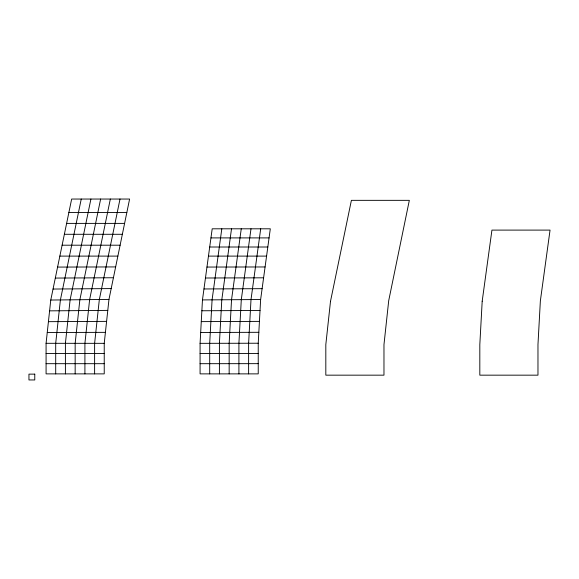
<?xml version="1.0" encoding="UTF-8"?>
<svg xmlns="http://www.w3.org/2000/svg" width="579" height="579" viewBox="0 0 579 579"><rect width="100%" height="100%" fill="white"/><g stroke="black" fill="none" stroke-linecap="round" stroke-linejoin="round"><path stroke-width="0.87" d="M84.91 373.875L84.91 343.333L89.622 299.618L110.343 199.046M94.616 373.875L94.616 343.333L99.342 299.509L120.012 199.046M229.161 373.875L229.161 343.282L231.542 299.719L241.255 228.806M238.91 373.875L238.91 343.267L241.298 299.654L250.996 228.806M248.615 373.875L248.615 343.246L251.004 299.589L260.702 228.806M200.081 343.34L202.462 299.915L212.196 228.806L270.313 228.806L260.63 299.531L258.234 343.231L258.234 373.875L200.081 373.875L200.081 343.34L258.234 343.231M46.081 343.311L50.764 300.038L71.658 199.046L129.602 199.046L108.968 299.408L104.234 343.34L104.234 373.875L46.081 373.875L46.081 343.311L104.234 343.34M221.815 228.806L212.08 299.85L209.699 343.318L209.699 373.875M231.513 228.806L221.793 299.784L219.412 343.304L219.412 373.875M81.248 199.046L60.397 299.929L55.7 343.318L55.7 373.875M90.917 199.046L70.11 299.828L65.405 343.318L65.405 373.875M100.63 199.046L79.866 299.719L75.161 343.325L75.161 373.875M50.764 300.038L108.968 299.408M53.036 289.051L111.19 288.581M49.591 310.858L107.788 310.387M202.462 299.915L260.63 299.531M55.309 278.072L113.419 277.754M203.96 288.964L262.121 288.675M201.861 310.771L260.036 310.453M48.426 321.671L106.601 321.374M57.582 267.085L115.641 266.926M205.458 278.007L263.604 277.819M201.268 321.627L259.435 321.381M200.674 332.484L258.835 332.303M206.956 267.057L265.088 266.962M47.254 332.491L105.421 332.353M200.081 353.516L258.234 353.443M68.879 212.486L126.837 212.486M66.621 223.393L124.594 223.393M64.37 234.292L122.35 234.292M210.951 237.904L269.069 237.904M62.112 245.199L120.114 245.199M209.707 247.009L267.824 247.009M59.854 256.106L117.87 256.106M208.462 256.106L266.579 256.106M46.081 353.501L104.234 353.516M46.081 363.684L104.234 363.692M200.081 363.692L258.234 363.655M482.191 301.21L479.817 344.635L479.817 375.163L537.971 375.163L537.971 344.519L540.366 300.819L550.05 230.102L491.933 230.102L482.191 301.21M330.5 301.333L325.818 344.606L325.818 375.163L383.971 375.163L383.971 344.635L388.704 300.704L409.331 200.341L351.395 200.341L330.5 301.333M34.769 374.135L28.95 374.135L28.95 379.954L34.769 379.954L34.769 374.135"/></g></svg>
